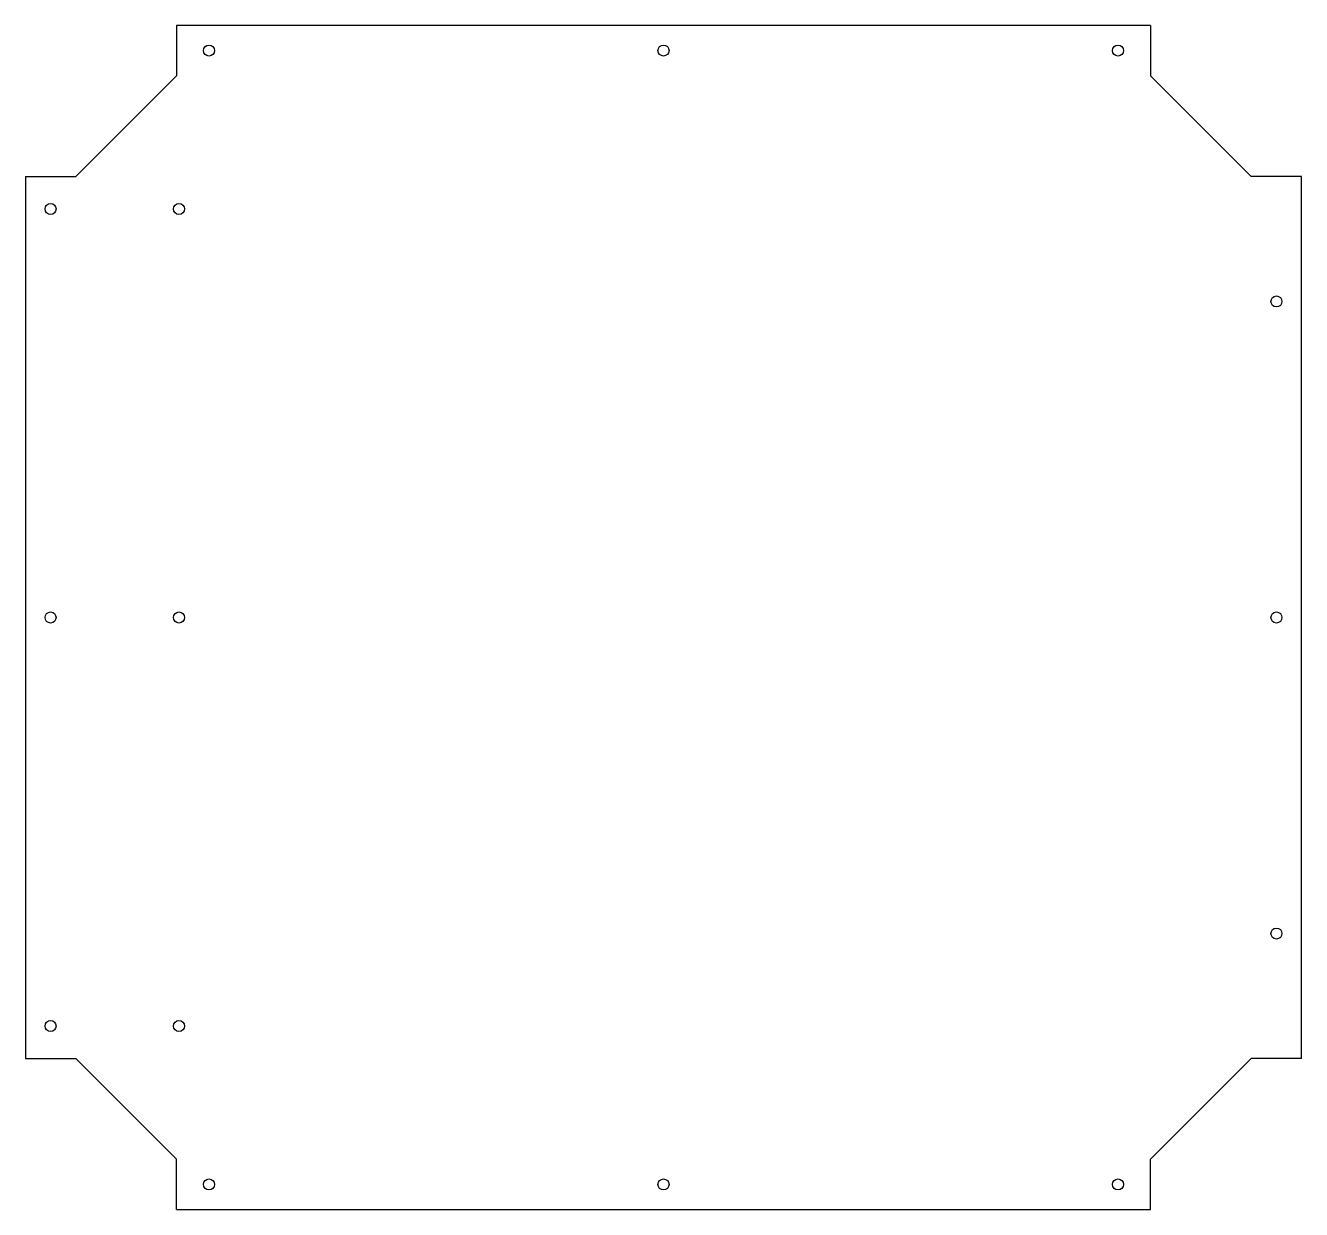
# Model space of a CAD drawing. Extents: x -382 to 382, y -355 to 355.
import ezdxf

# ---------------------------------------------------------------- set-up
doc = ezdxf.new("R2010")
doc.units = 0
doc.layers.get('0').update_dxf_attribs({"linetype": 'CONTINUOUS'})

msp = doc.modelspace()

# ---------------------------------------------------------------- linework, layer by layer
at = {"color": 7, "linetype": 'CONTINUOUS'}
for p, q in [((-292, 355), (-292, 324.8)), ((292, 355), (-292, 355)), ((292, 355), (292, 324.8)), ((-352.3, 264.5), (-292, 324.8)), ((352.3, 264.5), (292, 324.8)), ((-382.5, 264.5), (-382.5, -264.5)), ((-382.5, 264.5), (-352.3, 264.5)), ((382.5, 264.5), (352.3, 264.5)), ((382.5, -264.5), (382.5, 264.5)), ((-382.5, -264.5), (-352.3, -264.5)), ((-352.3, -264.5), (-292, -324.8)), ((352.3, -264.5), (292, -324.8)), ((382.5, -264.5), (352.3, -264.5)), ((-292, -355), (-292, -324.8)), ((292, -355), (292, -324.8)), ((-292, -355), (292, -355))]:
    msp.add_line(p, q, dxfattribs=at)
for centre in [(-272.5, 340), (0, 340), (272.5, 340), (-367.5, 245), (-290.5, 245), (367.5, 189.5), (-367.5, 0), (-290.5, 0), (367.5, 0), (367.5, -189.5), (-367.5, -245), (-290.5, -245), (-272.5, -340), (0, -340), (272.5, -340)]:
    msp.add_circle(centre, 3.3, dxfattribs=at)

doc.saveas('drawing.dxf')
